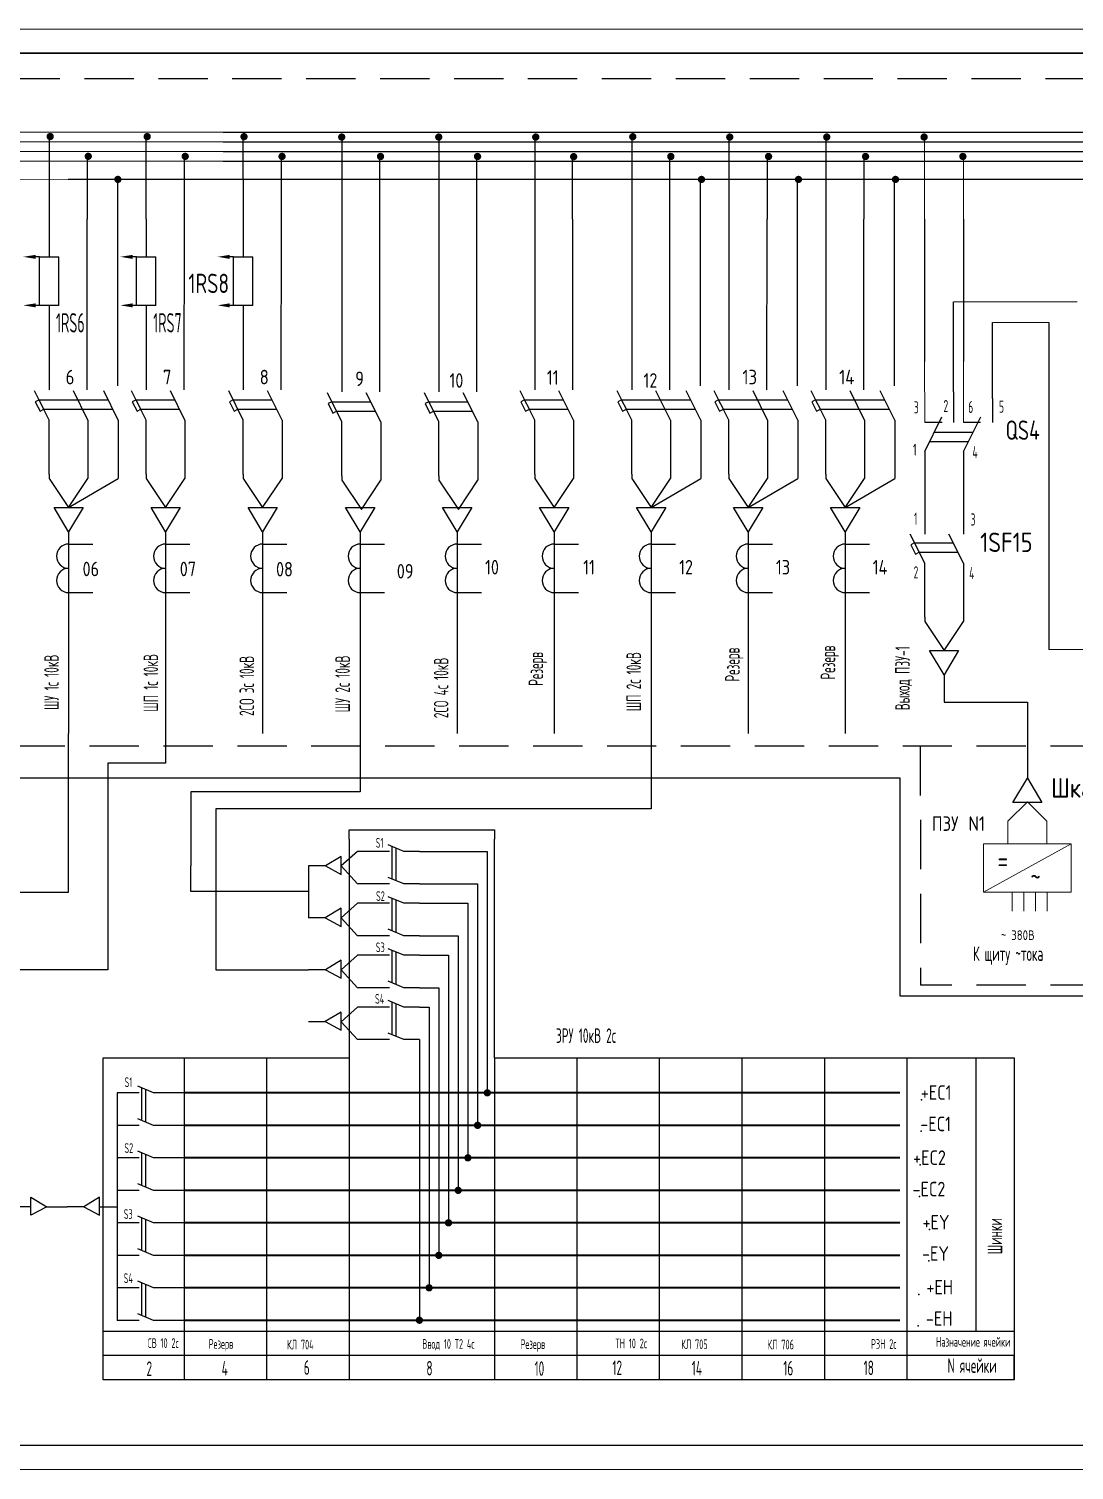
# Model space of a CAD drawing. Header units: millimetres. Extents: x 517 to 2197, y 113 to 478.
# Drawn here: x 739.1 to 954.6, y 180.8 to 477.9 of the extents above; entities that cross this region are included whole.
import ezdxf
from ezdxf.enums import TextEntityAlignment as Align

# ---------------------------------------------------------------- set-up
doc = ezdxf.new("R2010")
doc.units = ezdxf.units.MM
doc.linetypes.add('DASHED', pattern=[19.05, 12.7, -6.35])
for name, color, linetype in [('1', 7, 'Continuous'), ('FORMAT', 7, 'Continuous'), ('WIRE', 7, 'Continuous'), ('Подписи', 7, 'Continuous'), ('Таблица', 7, 'Continuous'), ('Шинки', 1, 'Continuous')]:
    doc.layers.add(name, color=color, linetype=linetype)
doc.layers.add('Text', color=7, linetype='Continuous', lineweight=15)
doc.styles.add('eskd', font='eskdw.shx', dxfattribs={"height": 3})
doc.styles.add('eskdLoL', font='eskdw.shx', dxfattribs={"width": 0.7, "height": 2.5})
doc.styles.add('STYLE2', font='txt.shx', dxfattribs={"width": 0.8})

# ---------------------------------------------------------------- blocks, each defined once
blk = doc.blocks.new('point')
at = {"const_width": 0.75}
blk.add_lwpolyline([(-0.375, 0, 1), (0.375, 0, 1)], format="xyb", close=True, dxfattribs=at)
blk = doc.blocks.new('mar')
blk.add_point((0, 0))
at = {"style": 'eskd'}
blk.add_attdef('MAR', (2, 1), '', height=3, dxfattribs=at)

msp = doc.modelspace()

# ---------------------------------------------------------------- linework, layer by layer
at = {"color": 7, "linetype": 'DASHED', "ltscale": 0.8}
for p, q in [((1126.47, 467.61), (620.6, 467.61)), ((975.12, 330.07), (620.6, 330.07)), ((922.87, 330.07), (922.9, 280.78)), ((975.12, 280.78), (922.9, 280.78))]:
    msp.add_line(p, q, dxfattribs=at)
at = {"color": 7, "linetype": 'Continuous', "lineweight": 15}
for p, q in [((779.17, 456.62), (634.58, 456.73)), ((779.17, 454.62), (634.58, 454.74)), ((779.17, 452.62), (634.58, 452.73)), ((779.17, 450.62), (634.58, 450.74)), ((779.31, 446.89), (634.58, 447))]:
    msp.add_line(p, q, dxfattribs=at)
at = {"color": 7, "lineweight": 15, "ltscale": 0.2}
for p, q in [((923.76, 438.69), (923.76, 455.62)), ((931.78, 438.69), (931.78, 451.62)), ((929.73, 421.66), (955.22, 421.66)), ((937.78, 417.41), (949.38, 417.41)), ((923.78, 396.78), (923.77, 409.33)), ((931.78, 396.78), (931.78, 409.33)), ((949.38, 349.98), (990.53, 349.98))]:
    msp.add_line(p, q, dxfattribs=at)
at = {"color": 0}
for p, q in [((811.47, 438.69), (811.47, 451.74)), ((831.47, 438.69), (831.47, 451.74)), ((871.22, 438.69), (871.22, 451.8)), ((751.15, 438.69), (751.16, 451.38)), ((771.15, 438.69), (771.16, 451.38)), ((791.17, 438.69), (791.18, 451.38)), ((851.2, 438.69), (851.2, 451.33)), ((891.35, 438.69), (891.37, 451.36)), ((911.27, 438.69), (911.27, 451.38)), ((751.11, 403.5), (751.13, 438.69)), ((771.11, 403.5), (771.14, 438.69)), ((791.12, 403.5), (791.15, 438.69)), ((811.47, 403.12), (811.47, 438.69)), ((831.47, 403.12), (831.47, 438.69)), ((851.22, 403.5), (851.21, 438.69)), ((871.22, 403.5), (871.22, 438.69)), ((891.22, 403.5), (891.29, 438.69)), ((911.22, 403.5), (911.25, 438.69)), ((741.27, 430.93), (739.64, 430.93)), ((741.27, 420.93), (741.27, 430.93)), ((741.27, 430.93), (745.27, 430.93)), ((745.27, 420.93), (745.27, 430.93)), ((761.27, 430.93), (759.64, 430.93)), ((761.27, 420.93), (761.27, 430.93)), ((761.27, 430.93), (765.27, 430.93)), ((765.27, 420.93), (765.27, 430.93)), ((781.28, 430.93), (779.66, 430.93)), ((781.28, 420.93), (781.28, 430.93)), ((781.28, 430.93), (785.28, 430.93)), ((785.28, 420.93), (785.28, 430.93)), ((741.27, 420.93), (739.66, 420.93)), ((745.27, 420.93), (741.27, 420.93)), ((761.27, 420.93), (759.66, 420.93)), ((765.27, 420.93), (761.27, 420.93)), ((781.28, 420.93), (779.67, 420.93)), ((785.28, 420.93), (781.28, 420.93)), ((743.27, 397.27), (740.27, 403.27)), ((741.18, 401.45), (740.41, 401.06)), ((742.16, 399.49), (741.18, 401.45)), ((741.18, 401.45), (749.18, 401.45)), ((741.18, 401.45), (755.43, 401.45)), ((751.27, 397.27), (748.27, 403.27)), ((757.52, 397.27), (754.52, 403.27)), ((763.27, 397.27), (760.27, 403.27)), ((761.18, 401.45), (760.41, 401.06)), ((762.16, 399.49), (761.18, 401.45)), ((761.18, 401.45), (769.18, 401.45)), ((771.27, 397.27), (768.27, 403.27)), ((783.28, 397.27), (780.28, 403.27)), ((781.19, 401.45), (780.42, 401.06)), ((782.17, 399.49), (781.19, 401.45)), ((781.19, 401.45), (789.19, 401.45)), ((791.28, 397.27), (788.28, 403.27)), ((803.63, 396.89), (800.63, 402.89)), ((811.63, 396.89), (808.63, 402.89)), ((823.63, 396.89), (820.63, 402.89)), ((831.63, 396.89), (828.63, 402.89)), ((843.38, 397.27), (840.38, 403.27)), ((841.29, 401.45), (840.52, 401.06)), ((842.27, 399.49), (841.29, 401.45)), ((841.29, 401.45), (849.29, 401.45)), ((851.38, 397.27), (848.38, 403.27)), ((863.38, 397.27), (860.38, 403.27)), ((861.29, 401.45), (860.52, 401.06)), ((862.27, 399.49), (861.29, 401.45)), ((861.29, 401.45), (875.54, 401.45)), ((871.38, 397.27), (868.38, 403.27)), ((877.63, 397.27), (874.63, 403.27)), ((883.38, 397.27), (880.38, 403.27)), ((881.29, 401.45), (880.52, 401.06)), ((882.27, 399.49), (881.29, 401.45)), ((881.29, 401.45), (895.54, 401.45)), ((891.38, 397.27), (888.38, 403.27)), ((897.63, 397.27), (894.63, 403.27)), ((903.38, 397.27), (900.38, 403.27)), ((901.29, 401.45), (900.52, 401.06)), ((902.27, 399.49), (901.29, 401.45)), ((901.29, 401.45), (909.29, 401.45)), ((901.29, 401.45), (915.54, 401.45)), ((911.38, 397.27), (908.38, 403.27)), ((917.63, 397.27), (914.63, 403.27)), ((740.41, 401.06), (741.39, 399.11)), ((741.39, 399.11), (742.16, 399.49)), ((742.16, 399.49), (750.16, 399.49)), ((742.16, 399.49), (756.41, 399.49)), ((760.41, 401.06), (761.39, 399.11)), ((761.39, 399.11), (762.16, 399.49)), ((762.16, 399.49), (770.16, 399.49)), ((780.42, 401.06), (781.4, 399.11)), ((781.4, 399.11), (782.17, 399.49)), ((782.17, 399.49), (790.17, 399.49)), ((801.54, 401.07), (800.77, 400.69)), ((800.77, 400.69), (801.75, 398.73)), ((802.52, 399.11), (801.54, 401.07)), ((801.54, 401.07), (809.54, 401.07)), ((801.75, 398.73), (802.52, 399.11)), ((802.52, 399.11), (810.52, 399.11)), ((821.54, 401.07), (820.77, 400.69)), ((820.77, 400.69), (821.75, 398.73)), ((822.52, 399.11), (821.54, 401.07)), ((821.54, 401.07), (829.54, 401.07)), ((821.75, 398.73), (822.52, 399.11)), ((822.52, 399.11), (830.52, 399.11)), ((840.52, 401.06), (841.5, 399.11)), ((841.5, 399.11), (842.27, 399.49)), ((842.27, 399.49), (850.27, 399.49)), ((860.52, 401.06), (861.5, 399.11)), ((861.5, 399.11), (862.27, 399.49)), ((862.27, 399.49), (876.52, 399.49)), ((880.52, 401.06), (881.5, 399.11)), ((881.5, 399.11), (882.27, 399.49)), ((882.27, 399.49), (896.52, 399.49)), ((900.52, 401.06), (901.5, 399.11)), ((901.5, 399.11), (902.27, 399.49)), ((902.27, 399.49), (910.27, 399.49)), ((902.27, 399.49), (916.52, 399.49)), ((743.27, 386.13), (743.27, 397.27)), ((751.27, 397.27), (751.27, 389.77)), ((757.52, 397.27), (757.52, 389.77)), ((763.27, 386.13), (763.27, 397.27)), ((771.27, 397.27), (771.27, 389.77)), ((783.28, 386.13), (783.28, 397.27)), ((791.28, 397.27), (791.28, 389.77)), ((803.63, 385.75), (803.63, 396.89)), ((811.63, 396.89), (811.63, 389.4)), ((823.63, 385.75), (823.63, 396.89)), ((831.63, 396.89), (831.63, 389.4)), ((843.38, 386.13), (843.38, 397.27)), ((851.38, 397.27), (851.38, 389.77)), ((863.38, 386.13), (863.38, 397.27)), ((871.38, 397.27), (871.38, 389.77)), ((877.63, 397.27), (877.63, 389.77)), ((883.38, 386.13), (883.38, 397.27)), ((891.38, 397.27), (891.38, 389.77)), ((897.63, 397.27), (897.63, 389.77)), ((903.38, 386.13), (903.38, 397.27)), ((911.38, 397.27), (911.38, 389.77)), ((917.63, 397.27), (917.63, 385.24)), ((751.27, 389.77), (751.27, 385.24)), ((757.52, 389.77), (757.52, 385.24)), ((771.27, 389.77), (771.27, 385.24)), ((791.28, 389.77), (791.28, 385.24)), ((811.63, 389.4), (811.63, 384.86)), ((831.63, 389.4), (831.63, 384.86)), ((851.38, 389.77), (851.38, 385.24)), ((871.38, 389.77), (871.38, 385.24)), ((877.63, 389.77), (877.63, 385.24)), ((891.38, 389.77), (891.38, 385.24)), ((897.63, 389.77), (897.63, 385.24)), ((911.38, 389.77), (911.38, 385.24)), ((743.27, 386.13), (743.27, 385.24)), ((763.27, 386.13), (763.27, 385.24)), ((783.28, 386.13), (783.28, 385.24)), ((803.63, 385.75), (803.63, 384.86)), ((823.63, 385.75), (823.63, 384.86)), ((843.38, 386.13), (843.38, 385.24)), ((863.38, 386.13), (863.38, 385.24)), ((883.38, 386.13), (883.38, 385.24)), ((903.38, 386.13), (903.38, 385.24)), ((923.78, 356.65), (923.78, 367.78)), ((931.78, 367.78), (931.78, 360.29)), ((931.78, 360.29), (931.78, 355.76)), ((923.78, 356.65), (923.78, 355.76)), ((923.78, 355.76), (927.78, 349.76)), ((927.78, 349.76), (931.78, 355.76)), ((924.78, 349.76), (930.78, 349.76)), ((927.78, 344.76), (924.78, 349.76)), ((930.78, 349.76), (927.78, 344.76)), ((941.95, 318.43), (944.95, 323.43)), ((944.95, 323.43), (947.95, 318.43)), ((947.95, 318.43), (941.95, 318.43))]:
    msp.add_line(p, q, dxfattribs=at)
for p, q in [((1093.81, 446.9), (747.16, 446.89)), ((757.44, 438.69), (757.44, 447.01)), ((877.55, 438.69), (877.55, 447.01)), ((897.55, 438.69), (897.55, 447.01)), ((917.55, 438.69), (917.55, 447.01)), ((757.44, 404.32), (757.44, 438.69)), ((877.55, 404.32), (877.55, 438.69)), ((897.55, 404.32), (897.55, 438.69)), ((917.55, 404.32), (917.55, 438.69)), ((923.76, 438.69), (923.76, 409.33)), ((931.78, 438.69), (931.78, 409.33)), ((747.27, 355.1), (747.27, 332.69)), ((767.27, 355.1), (767.27, 332.69)), ((787.28, 355.1), (787.28, 332.69)), ((807.38, 355.1), (807.38, 332.69)), ((827.38, 355.1), (827.38, 332.69)), ((847.38, 355.1), (847.38, 332.69)), ((867.38, 355.1), (867.38, 332.69)), ((887.38, 355.1), (887.38, 332.69)), ((907.38, 355.1), (907.38, 332.69)), ((927.78, 344.76), (927.78, 339.12)), ((927.78, 339.12), (944.95, 339.12)), ((944.95, 339.12), (944.95, 330.62)), ((747.27, 299.93), (747.27, 332.69)), ((767.27, 332.69), (767.27, 326.56)), ((807.38, 332.69), (807.38, 320.66)), ((867.38, 332.69), (867.38, 317.1)), ((944.95, 330.62), (944.95, 323.43)), ((767.27, 326.56), (755.34, 326.56)), ((755.34, 326.56), (755.34, 283.95)), ((727.27, 323.55), (918.68, 323.55)), ((918.68, 323.55), (918.68, 278.6)), ((807.38, 320.66), (772.49, 320.66)), ((772.49, 320.66), (772.49, 305.35)), ((940.95, 314.6), (944.95, 318.55)), ((944.95, 318.55), (948.95, 314.6)), ((867.38, 317.1), (777.61, 317.1)), ((777.61, 317.1), (777.61, 294.65)), ((805.09, 310.89), (805.09, 312.83)), ((805.09, 312.83), (835.09, 312.83)), ((835.09, 312.83), (835.09, 310.89)), ((805.09, 310.89), (805.09, 303.86)), ((835.09, 303.86), (835.09, 310.89)), ((806.83, 308.35), (803.49, 305.35)), ((819.6, 308.35), (833.6, 308.35)), ((833.6, 308.35), (833.6, 258.58)), ((772.49, 300.08), (772.49, 305.35)), ((800.21, 305.35), (796.74, 305.35)), ((796.74, 305.35), (796.74, 294.65)), ((803.49, 305.35), (806.83, 301.65)), ((805.09, 303.86), (805.09, 265.79)), ((835.09, 265.79), (835.09, 303.86)), ((819.6, 301.65), (831.6, 301.65)), ((831.6, 301.65), (831.6, 251.88)), ((645.26, 299.93), (747.27, 299.93)), ((796.74, 300.08), (772.49, 300.08)), ((806.83, 297.65), (803.49, 294.65)), ((819.6, 297.65), (829.6, 297.65)), ((829.6, 297.65), (829.6, 245.18)), ((777.61, 294.65), (777.61, 283.95)), ((800.19, 294.65), (796.74, 294.65)), ((803.49, 294.65), (806.83, 290.95)), ((819.6, 290.95), (827.6, 290.95)), ((827.6, 290.95), (827.6, 238.48)), ((806.83, 286.95), (803.49, 283.95)), ((819.6, 286.95), (825.6, 286.95)), ((825.6, 286.95), (825.6, 231.78)), ((755.34, 283.95), (645.27, 283.95)), ((777.61, 283.95), (796.74, 283.95)), ((800.22, 283.95), (796.74, 283.95)), ((803.49, 283.95), (806.83, 280.25)), ((819.6, 280.25), (823.6, 280.25)), ((823.6, 280.25), (823.6, 225.08)), ((918.68, 278.6), (972.17, 278.6)), ((806.83, 276.25), (803.49, 273.25)), ((819.6, 276.25), (820.6, 276.25)), ((820.6, 276.25), (821.6, 276.25)), ((821.6, 276.25), (821.6, 218.38)), ((800.2, 273.25), (796.74, 273.25)), ((803.49, 273.25), (806.83, 269.55)), ((819.6, 269.55), (819.6, 211.7)), ((754.37, 199.41), (754.37, 265.79)), ((754.37, 265.79), (805.09, 265.79)), ((771.09, 265.79), (771.09, 199.41)), ((788.09, 265.79), (788.09, 199.41)), ((805.09, 265.79), (805.09, 199.41)), ((835.09, 265.79), (835.09, 199.41)), ((835.09, 265.79), (852.09, 265.79)), ((852.09, 265.79), (873.09, 265.79)), ((852.09, 265.79), (852.09, 199.41)), ((856.09, 265.79), (886.09, 265.79)), ((869.09, 199.41), (869.09, 265.79)), ((886.09, 265.79), (942.21, 265.79)), ((886.09, 265.79), (886.09, 199.41)), ((903.09, 265.79), (903.09, 199.41)), ((920.09, 265.79), (920.09, 199.41)), ((934.34, 265.79), (934.34, 209.41)), ((942.21, 265.79), (942.21, 199.41)), ((757.29, 258.58), (757.29, 211.68)), ((739.51, 235.09), (735.62, 235.11)), ((742.81, 235.1), (746.95, 235.08)), ((750.41, 235.08), (746.95, 235.08)), ((753.68, 235.08), (757.29, 235.08)), ((942.21, 209.41), (754.37, 209.41)), ((942.21, 204.41), (754.37, 204.41)), ((942.21, 202.41), (942.21, 204.41)), ((942.21, 199.41), (942.21, 202.41)), ((942.21, 199.41), (754.37, 199.41))]:
    msp.add_line(p, q)
at = {"color": 0, "ltscale": 0.8}
for p, q in [((843.38, 430.93), (843.38, 403.5)), ((863.38, 430.93), (863.38, 403.5)), ((883.38, 430.93), (883.38, 403.5)), ((903.38, 430.93), (903.38, 403.5)), ((803.63, 430.55), (803.63, 403.12)), ((823.63, 430.55), (823.63, 403.12)), ((743.27, 420.93), (743.27, 403.5)), ((763.27, 420.93), (763.27, 403.5)), ((783.28, 420.93), (783.28, 403.5))]:
    msp.add_line(p, q, dxfattribs=at)
at = {"color": 7}
for p, q in [((929.73, 403.1), (929.73, 421.66)), ((949.38, 417.41), (949.38, 349.98)), ((743.27, 385.24), (747.27, 379.24)), ((747.27, 379.24), (751.27, 385.24)), ((747.27, 379.24), (757.52, 385.24)), ((763.27, 385.24), (767.27, 379.24)), ((767.27, 379.24), (771.27, 385.24)), ((783.28, 385.24), (787.28, 379.24)), ((787.28, 379.24), (791.28, 385.24)), ((803.63, 384.86), (807.63, 378.86)), ((807.63, 378.86), (811.63, 384.86)), ((823.63, 384.86), (827.63, 378.86)), ((827.63, 378.86), (831.63, 384.86)), ((843.38, 385.24), (847.38, 379.24)), ((847.38, 379.24), (851.38, 385.24)), ((863.38, 385.24), (867.38, 379.24)), ((867.38, 379.24), (871.38, 385.24)), ((867.38, 379.24), (877.63, 385.24)), ((883.38, 385.24), (887.38, 379.24)), ((887.38, 379.24), (891.38, 385.24)), ((887.38, 379.24), (897.63, 385.24)), ((903.38, 385.24), (907.38, 379.24)), ((907.38, 379.24), (911.38, 385.24)), ((907.38, 379.24), (917.63, 385.24)), ((744.27, 379.24), (750.27, 379.24)), ((747.27, 374.24), (744.27, 379.24)), ((750.27, 379.24), (747.27, 374.24)), ((764.27, 379.24), (770.27, 379.24)), ((767.27, 374.24), (764.27, 379.24)), ((770.27, 379.24), (767.27, 374.24)), ((784.28, 379.24), (790.28, 379.24)), ((787.28, 374.24), (784.28, 379.24)), ((790.28, 379.24), (787.28, 374.24)), ((804.38, 379.24), (810.38, 379.24)), ((807.38, 374.24), (804.38, 379.24)), ((810.38, 379.24), (807.38, 374.24)), ((824.38, 379.24), (830.38, 379.24)), ((827.38, 374.24), (824.38, 379.24)), ((830.38, 379.24), (827.38, 374.24)), ((844.38, 379.24), (850.38, 379.24)), ((847.38, 374.24), (844.38, 379.24)), ((850.38, 379.24), (847.38, 374.24)), ((864.38, 379.24), (870.38, 379.24)), ((867.38, 374.24), (864.38, 379.24)), ((870.38, 379.24), (867.38, 374.24)), ((884.38, 379.24), (890.38, 379.24)), ((887.38, 374.24), (884.38, 379.24)), ((890.38, 379.24), (887.38, 374.24)), ((904.38, 379.24), (910.38, 379.24)), ((907.38, 374.24), (904.38, 379.24)), ((910.38, 379.24), (907.38, 374.24)), ((747.27, 374.24), (747.27, 355.1)), ((767.27, 374.24), (767.27, 355.1)), ((787.28, 374.24), (787.28, 355.1)), ((807.38, 374.24), (807.38, 355.1)), ((827.38, 374.24), (827.38, 355.1)), ((847.38, 374.24), (847.38, 355.1)), ((867.38, 374.24), (867.38, 355.1)), ((887.38, 374.24), (887.38, 355.1)), ((907.38, 374.24), (907.38, 355.1)), ((803.5, 307.33), (800.21, 305.35)), ((803.5, 303.6), (803.5, 307.33)), ((800.21, 305.35), (803.5, 303.6)), ((803.47, 296.63), (800.18, 294.66)), ((800.18, 294.66), (803.47, 292.9)), ((803.47, 292.9), (803.47, 296.63)), ((803.5, 285.93), (800.21, 283.96)), ((803.5, 282.2), (803.5, 285.93)), ((800.21, 283.96), (803.5, 282.2)), ((803.47, 275.24), (800.18, 273.26)), ((803.47, 271.5), (803.47, 275.24)), ((800.18, 273.26), (803.47, 271.5)), ((739.51, 237.07), (742.81, 235.1)), ((739.51, 233.34), (739.51, 237.07)), ((742.81, 235.1), (739.51, 233.34)), ((753.68, 237.07), (750.39, 235.1)), ((750.39, 235.1), (753.68, 233.34)), ((753.68, 233.34), (753.68, 237.07))]:
    msp.add_line(p, q, dxfattribs=at)
at = {"color": 7, "ltscale": 0.8}
msp.add_line((937.78, 406.89), (937.78, 417.41), dxfattribs=at)
at = {"lineweight": 25}
for p, q in [((816.36, 308.35), (813.18, 309.7)), ((813.91, 309.39), (813.91, 302.69)), ((814.71, 309.05), (814.71, 302.35)), ((813.42, 308.35), (806.83, 308.35)), ((819.6, 308.35), (816.36, 308.35)), ((813.42, 301.65), (806.83, 301.65)), ((816.36, 301.65), (813.18, 303)), ((819.6, 301.65), (816.36, 301.65)), ((813.42, 297.65), (806.83, 297.65)), ((816.36, 297.65), (813.18, 299)), ((813.91, 298.69), (813.91, 291.99)), ((814.71, 298.35), (814.71, 291.65)), ((819.6, 297.65), (816.36, 297.65)), ((816.36, 290.95), (813.18, 292.3)), ((813.42, 290.95), (806.83, 290.95)), ((816.36, 286.95), (813.18, 288.3)), ((819.6, 290.95), (816.36, 290.95)), ((813.42, 286.95), (806.83, 286.95)), ((813.91, 287.99), (813.91, 281.29)), ((814.71, 287.65), (814.71, 280.95)), ((819.6, 286.95), (816.36, 286.95)), ((813.42, 280.25), (806.83, 280.25)), ((816.36, 280.25), (813.18, 281.6)), ((819.6, 280.25), (816.36, 280.25)), ((816.36, 276.25), (813.18, 277.6)), ((813.91, 277.29), (813.91, 270.59)), ((814.71, 276.95), (814.71, 270.25)), ((813.42, 276.25), (806.83, 276.25)), ((819.6, 276.25), (816.36, 276.25)), ((816.36, 269.55), (813.18, 270.9)), ((813.42, 269.55), (806.83, 269.55)), ((819.6, 269.55), (816.36, 269.55)), ((761.82, 258.58), (757.29, 258.58)), ((764.76, 258.58), (761.58, 259.93)), ((762.31, 259.63), (762.31, 252.93)), ((763.11, 259.28), (763.11, 252.58)), ((771.09, 258.58), (764.76, 258.58)), ((764.76, 251.88), (761.58, 253.23)), ((761.82, 251.88), (757.29, 251.88)), ((771.09, 251.88), (764.76, 251.88)), ((761.82, 245.18), (757.29, 245.18)), ((764.76, 245.18), (761.58, 246.53)), ((762.31, 246.23), (762.31, 239.53)), ((763.11, 245.88), (763.11, 239.18)), ((771.09, 245.18), (764.76, 245.18)), ((761.82, 238.48), (757.29, 238.48)), ((764.76, 238.48), (761.58, 239.83)), ((771.09, 238.48), (764.76, 238.48)), ((761.82, 231.78), (757.29, 231.78)), ((764.76, 231.78), (761.58, 233.13)), ((762.31, 232.83), (762.31, 226.13)), ((763.11, 232.48), (763.11, 225.78)), ((771.09, 231.78), (764.76, 231.78)), ((764.76, 225.08), (761.58, 226.43)), ((761.82, 225.08), (757.29, 225.08)), ((771.09, 225.08), (764.76, 225.08)), ((761.82, 218.38), (757.29, 218.38)), ((764.76, 218.38), (761.58, 219.73)), ((762.31, 219.43), (762.31, 212.73)), ((763.11, 219.08), (763.11, 212.38)), ((771.09, 218.38), (764.76, 218.38)), ((761.82, 211.68), (757.29, 211.68)), ((764.76, 211.68), (761.58, 213.03)), ((771.09, 211.68), (764.76, 211.68))]:
    msp.add_line(p, q, dxfattribs=at)
at = {"color": 7, "linetype": 'Continuous', "lineweight": 15, "ltscale": 0.2}
msp.add_line((953.97, 309.89), (935.92, 299.92), dxfattribs=at)
at = {"lineweight": 35}
for p, q in [((918.64, 258.58), (771.09, 258.58)), ((918.64, 251.88), (771.09, 251.88)), ((918.64, 245.18), (771.09, 245.18)), ((918.64, 238.48), (771.09, 238.48)), ((918.64, 231.78), (771.09, 231.78)), ((918.64, 225.08), (771.09, 225.08)), ((918.64, 218.38), (771.09, 218.38)), ((771.09, 211.7), (918.64, 211.7))]:
    msp.add_line(p, q, dxfattribs=at)
at = {"color": 0}
for points in [[(740.46, 431.34), (740.46, 430.51), (737.96, 430.93)], [(760.46, 431.34), (760.46, 430.51), (757.96, 430.93)], [(780.48, 431.34), (780.48, 430.51), (777.98, 430.93)], [(740.46, 421.34), (740.46, 420.51), (737.96, 420.93)], [(760.46, 421.34), (760.46, 420.51), (757.96, 420.93)], [(780.48, 421.34), (780.48, 420.51), (777.98, 420.93)]]:
    msp.add_solid(points, dxfattribs=at)
at = {"layer": '1', "color": 7}
for p, q in [((937.78, 401.74), (937.78, 406.89)), ((929.73, 403.1), (929.73, 396.75)), ((937.78, 401.74), (937.78, 396.78)), ((923.78, 390.78), (927.34, 397.91)), ((927.36, 396.78), (923.78, 396.78)), ((931.78, 390.78), (935.34, 397.91)), ((935.31, 396.78), (931.78, 396.78)), ((924.81, 392.85), (932.81, 392.85)), ((925.79, 394.81), (933.79, 394.81)), ((932.81, 392.85), (933.79, 394.81)), ((923.78, 390.78), (923.78, 373.78)), ((931.77, 390.78), (931.77, 373.78)), ((923.78, 367.78), (920.78, 373.78)), ((921.69, 371.97), (920.92, 371.58)), ((920.92, 371.58), (921.9, 369.63)), ((922.66, 370.01), (921.69, 371.97)), ((921.69, 371.97), (929.69, 371.97)), ((931.78, 367.78), (928.78, 373.78)), ((921.9, 369.63), (922.66, 370.01)), ((922.66, 370.01), (930.66, 370.01))]:
    msp.add_line(p, q, dxfattribs=at)
at = {"layer": '1', "color": 7, "linetype": 'ByBlock'}
for p, q in [((747.29, 371.71), (752.29, 371.71)), ((767.29, 371.71), (772.29, 371.71)), ((787.3, 371.71), (792.3, 371.71)), ((807.4, 371.71), (812.4, 371.71)), ((827.4, 371.71), (832.4, 371.71)), ((847.4, 371.71), (852.4, 371.71)), ((867.4, 371.71), (872.4, 371.71)), ((887.4, 371.71), (892.4, 371.71)), ((907.4, 371.71), (912.4, 371.71)), ((747.29, 361.71), (752.29, 361.71)), ((767.29, 361.71), (772.29, 361.71)), ((787.3, 361.71), (792.3, 361.71)), ((807.4, 361.71), (812.4, 361.71)), ((827.4, 361.71), (832.4, 361.71)), ((847.4, 361.71), (852.4, 361.71)), ((867.4, 361.71), (872.4, 361.71)), ((887.4, 361.71), (892.4, 361.71)), ((907.4, 361.71), (912.4, 361.71))]:
    msp.add_line(p, q, dxfattribs=at)
for centre in [(747.29, 369.21), (767.29, 369.21), (787.3, 369.21), (807.4, 369.21), (827.4, 369.21), (847.4, 369.21), (867.4, 369.21), (887.4, 369.21), (907.4, 369.21), (747.29, 364.21), (767.29, 364.21), (787.3, 364.21), (807.4, 364.21), (827.4, 364.21), (847.4, 364.21), (867.4, 364.21), (887.4, 364.21), (907.4, 364.21)]:
    msp.add_arc(centre, 2.5, 90, 270, dxfattribs=at)
at = {"layer": 'FORMAT', "color": 7}
for p, q in [((516.77, 477.93), (2196.77, 477.81)), ((2196.77, 180.79), (516.77, 180.93))]:
    msp.add_line(p, q, dxfattribs=at)
at = {"layer": 'FORMAT', "color": 0, "lineweight": 30}
for p, q in [((537.27, 472.93), (2191.77, 472.81)), ((2191.77, 185.81), (537.27, 185.93))]:
    msp.add_line(p, q, dxfattribs=at)
at = {"layer": 'Text', "color": 7, "linetype": 'Continuous', "lineweight": 15, "ltscale": 0.8}
for p, q in [((940.95, 309.92), (940.95, 314.6)), ((948.95, 309.92), (948.95, 314.6)), ((941.79, 296.03), (941.79, 299.92)), ((944.21, 296.03), (944.21, 299.92)), ((946.63, 296.03), (946.63, 299.92)), ((949.05, 296.03), (949.05, 299.92))]:
    msp.add_line(p, q, dxfattribs=at)
at = {"layer": 'Text', "color": 7, "ltscale": 0.8}
for p, q in [((935.92, 309.92), (935.92, 299.92)), ((935.92, 309.92), (953.97, 309.92)), ((953.97, 309.92), (953.97, 299.92)), ((935.92, 299.92), (944.95, 299.92)), ((953.97, 299.92), (944.95, 299.92))]:
    msp.add_line(p, q, dxfattribs=at)
at = {"layer": 'Таблица', "color": 0}
for p, q in [((743.26, 455.36), (743.26, 438.69)), ((763.22, 455.37), (763.23, 438.69)), ((783.23, 455.37), (783.25, 438.69)), ((803.63, 455.46), (803.63, 438.69)), ((823.63, 455.46), (823.63, 438.69)), ((843.38, 455.74), (843.38, 438.69)), ((863.38, 455.82), (863.38, 438.69)), ((883.38, 455.74), (883.38, 438.69)), ((903.37, 455.36), (903.37, 438.69)), ((743.27, 438.69), (743.27, 430.93)), ((763.26, 438.69), (763.27, 430.93)), ((783.27, 438.69), (783.28, 430.93)), ((803.63, 438.69), (803.63, 430.55)), ((823.63, 438.69), (823.63, 430.55)), ((843.38, 438.69), (843.38, 430.93)), ((863.38, 438.69), (863.38, 430.93)), ((883.38, 438.69), (883.38, 430.93)), ((903.38, 438.69), (903.38, 430.93))]:
    msp.add_line(p, q, dxfattribs=at)
at = {"layer": 'Шинки', "color": 7}
for p, q in [((779.17, 456.62), (785.17, 456.62)), ((785.17, 456.62), (917.59, 456.62)), ((917.59, 456.62), (1043.59, 456.62)), ((779.17, 454.62), (785.17, 454.62)), ((779.17, 452.62), (793.17, 452.62)), ((785.17, 454.62), (917.59, 454.62)), ((793.17, 452.62), (917.59, 452.62)), ((917.59, 454.62), (1043.59, 454.62)), ((917.59, 452.62), (1051.59, 452.62)), ((779.17, 450.62), (793.17, 450.62)), ((793.17, 450.62), (917.59, 450.62)), ((917.59, 450.62), (1051.59, 450.62))]:
    msp.add_line(p, q, dxfattribs=at)

# ---------------------------------------------------------------- block references
at = {"color": 7, "xscale": -1}
for p in [(833.6, 258.58), (831.6, 251.88), (829.6, 245.18), (827.6, 238.48), (825.6, 231.78), (823.6, 225.08), (821.6, 218.38), (819.6, 211.7)]:
    msp.add_blockref('point', p, dxfattribs=at)
ref = msp.add_blockref('mar', (923.12, 257.14), dxfattribs=dict(xscale=-1))
ref.add_attrib('MAR', '+EC1', (922.98, 257.14), dxfattribs={"height": 3, "style": 'eskd'})
ref = msp.add_blockref('mar', (923.02, 250.67), dxfattribs=dict(xscale=-1))
ref.add_attrib('MAR', '-EC1', (922.87, 250.67), dxfattribs={"height": 3, "style": 'eskd'})
ref = msp.add_blockref('mar', (922.81, 243.71), dxfattribs=dict(xscale=-1))
ref.add_attrib('MAR', '+EC2', (921.38, 243.71), dxfattribs={"height": 3, "style": 'eskd'})
ref = msp.add_blockref('mar', (922.7, 237.24), dxfattribs=dict(xscale=-1))
ref.add_attrib('MAR', '-EC2', (921.27, 237.24), dxfattribs={"height": 3, "style": 'eskd'})
ref = msp.add_blockref('mar', (924.76, 230.41), dxfattribs=dict(xscale=-1))
ref.add_attrib('MAR', '+EY', (923.34, 230.41), dxfattribs={"height": 3, "style": 'eskd'})
ref = msp.add_blockref('mar', (924.66, 223.94), dxfattribs=dict(xscale=-1))
ref.add_attrib('MAR', '-EY', (923.23, 223.94), dxfattribs={"height": 3, "style": 'eskd'})
ref = msp.add_blockref('mar', (922.57, 217.02), dxfattribs=dict(xscale=-1))
ref.add_attrib('MAR', '+EH', (924.14, 217.02), dxfattribs={"height": 3, "style": 'eskd'})
ref = msp.add_blockref('mar', (922.46, 210.55), dxfattribs=dict(xscale=-1))
ref.add_attrib('MAR', '-EH', (924.03, 210.55), dxfattribs={"height": 3, "style": 'eskd'})
at = {"layer": 'WIRE', "color": 7}
for p in [(743.48, 455.73), (763.48, 455.72), (783.44, 455.7), (803.59, 455.62), (823.59, 455.62), (843.59, 455.62), (863.59, 455.69), (883.59, 455.62), (903.59, 455.62), (923.66, 455.62), (751.33, 451.66), (771.32, 451.64), (791.28, 451.63), (811.59, 451.62), (831.59, 451.62), (851.41, 451.58), (871.44, 451.62), (891.59, 451.62), (911.59, 451.62), (931.65, 451.62), (757.44, 446.89), (877.76, 446.89), (897.76, 446.89), (917.76, 446.89)]:
    msp.add_blockref('point', p, dxfattribs=at)

# ---------------------------------------------------------------- texts
at = {"color": 7, "linetype": 'Continuous', "lineweight": 15, "ltscale": 0.2, "char_height": 3, "rotation": 90, "style": 'eskdLoL'}
for s, insert, width, attachment_point in [('Резерв', (902.33, 343.79), 13.0469, 1), ('ШУ 1с 10кВ', (742.26, 337.5), 20.9859, 1), ('ШП 1с 10кВ', (762.74, 337.15), 20.9859, 1), ('2СО 3с 10кВ', (782.52, 336.27), 22.3967, 1), ('ШУ 2с 10кВ', (802.27, 337.01), 20.9859, 1), ('2СО 4с 10кВ', (822.59, 335.82), 23.5102, 1), ('Резерв', (842.1, 342.48), 13.0469, 1), ('ШП 2с 10кВ', (862.28, 337.24), 20.9859, 1), ('Резерв', (882.62, 343.36), 13.0469, 1), ('Выход ПЗУ-1', (917.7, 337.46), 20.9859, 1), ('\\pi11.519;Шинки', (939.76, 213.77), 32.8372, 7)]:
    msp.add_mtext(s, dxfattribs=dict(at, insert=insert, width=width, attachment_point=attachment_point))
at = {"color": 7, "insert": (949.85, 323.45), "char_height": 4, "attachment_point": 1, "style": 'STYLE2'}
msp.add_mtext('Шкаф N5', dxfattribs=at)
at = {"color": 7, "linetype": 'Continuous', "lineweight": 15, "ltscale": 0.2}
for s, insert, char_height, width, attachment_point, style in [('S1', (812.19, 311.12), 2, 6.3524, 3, 'eskdLoL'), ('\\pi2.7974;=', (935.99, 308.53), 4, 9.0234, 1, 'eskd'), ('~', (945.55, 305.04), 4, 9.0234, 1, 'eskd'), ('S2', (812.47, 300.14), 2, 6.3524, 3, 'eskdLoL'), ('\\pi2.156;~ 380B', (937.34, 292.09), 2, 15.6454, 1, 'eskd'), ('S3', (812.46, 289.58), 2, 6.3524, 3, 'eskdLoL'), ('\\pi9.9474;К щиту ~тока', (923.82, 288.77), 3, 44.9947, 1, 'eskdLoL'), ('S4', (812.35, 278.96), 2, 6.3524, 3, 'eskdLoL'), ('ЗРУ 10кВ 2с', (860.11, 271.87), 3, 22.7057, 3, 'eskdLoL'), ('S1', (760.41, 261.78), 2, 6.3524, 3, 'eskdLoL'), ('S2', (760.59, 248.2), 2, 6.3524, 3, 'eskdLoL'), ('S3', (760.49, 234.59), 2, 6.3524, 3, 'eskdLoL'), ('S4', (760.53, 221.37), 2, 6.3524, 3, 'eskdLoL'), ('Назначение ячейки', (941.46, 208.24), 2, 20.9244, 3, 'eskdLoL'), ('СВ 10 2с', (769.93, 207.99), 2, 14.4931, 3, 'eskdLoL'), ('\\pi2.44;Резерв', (773.71, 207.81), 2, 11.8133, 1, 'eskdLoL'), ('\\pi2.24;КЛ 704', (790.08, 207.67), 2, 11.8133, 1, 'eskdLoL'), ('Ввод 10 Т2 4с', (830.93, 207.81), 2, 19.1721, 3, 'eskdLoL'), ('\\pi2.44;Резерв', (838.01, 207.77), 2, 11.8133, 1, 'eskdLoL'), ('ТН 10 2c', (866.59, 207.92), 2, 11.8133, 3, 'eskdLoL'), ('\\pi2.2733;КЛ 705', (871.3, 207.74), 2, 11.8133, 1, 'eskdLoL'), ('\\pi2.3067;КЛ 706', (889.06, 207.68), 2, 11.8133, 1, 'eskdLoL'), ('РЗН 2с', (917.92, 207.8), 2, 11.8133, 3, 'eskdLoL'), ('2', (764.49, 203.22), 3, 6.3524, 3, 'eskdLoL'), ('4', (780.11, 203.28), 3, 6.3524, 3, 'eskdLoL'), ('6', (796.99, 203.45), 3, 6.3524, 3, 'eskdLoL'), ('8', (822.32, 203.31), 3, 6.3524, 3, 'eskdLoL'), ('10', (845.34, 203.24), 3, 6.3524, 3, 'eskdLoL'), ('12', (861.39, 203.39), 3, 6.3524, 3, 'eskdLoL'), ('14', (877.87, 203.32), 3, 6.3524, 3, 'eskdLoL'), ('16', (896.69, 203.32), 3, 6.3524, 3, 'eskdLoL'), ('18', (913.3, 203.39), 3, 6.3524, 3, 'eskdLoL'), ('N ячейки', (938.61, 203.85), 3, 16.512, 3, 'eskdLoL')]:
    msp.add_mtext(s, dxfattribs=dict(at, insert=insert, char_height=char_height, width=width, attachment_point=attachment_point, style=style))
at = {"layer": 'Подписи', "color": 7}
for s, height, style, width, p in [('1RS8', 4, 'STYLE2', 0.7, (776.17, 423.45)), ('1RS6', 4, 'STYLE2', 0.5, (747.63, 415.33)), ('1RS7', 4, 'STYLE2', 0.5, (767.64, 415.33)), ('3', 2.5, 'eskdLoL', 0.7, (922.05, 398.66)), ('2', 2.5, 'eskdLoL', 0.7, (928.14, 398.92)), ('6', 2.5, 'eskdLoL', 0.7, (933.27, 398.73)), ('5', 2.5, 'eskdLoL', 0.7, (939.62, 398.78)), ('QS4', 4, 'STYLE2', 0.7, (943.97, 393.2)), ('1', 2.5, 'eskdLoL', 0.7, (921.74, 389.91)), ('4', 2.5, 'eskdLoL', 0.7, (934.16, 389.45)), ('1', 2.5, 'eskdLoL', 0.7, (921.92, 375.7)), ('3', 2.5, 'eskdLoL', 0.7, (933.76, 375.53)), ('1SF15', 4, 'STYLE2', 0.8, (940.61, 370.07))]:
    msp.add_text(s, height=height, dxfattribs=dict(at, style=style, width=width)).set_placement(p, align=Align.CENTER)
at = {"layer": 'Подписи', "color": 0, "style": 'STYLE2', "width": 0.8}
for s, p in [('6', (747.58, 404.64)), ('7', (767.6, 404.64)), ('8', (787.61, 404.64)), ('13', (887.71, 404.64)), ('14', (907.71, 404.64))]:
    msp.add_text(s, height=3, dxfattribs=at).set_placement(p, align=Align.CENTER)
at = {"layer": 'Подписи', "style": 'eskdLoL'}
for s, p in [('9', (807.27, 404.29)), ('11', (847.09, 404.56)), ('10', (827.23, 403.94)), ('12', (867.23, 403.94))]:
    msp.add_text(s, height=3, dxfattribs=at).set_placement(p, align=Align.CENTER)
at = {"layer": 'Подписи', "color": 7, "style": 'eskdLoL'}
for s, p in [('06', (751.86, 365.08)), ('07', (771.87, 365.08)), ('08', (791.78, 365.03)), ('09', (816.66, 364.6)), ('10', (834.57, 365.44)), ('11', (854.57, 365.44)), ('12', (874.57, 365.44)), ('13', (894.57, 365.44)), ('14', (914.57, 365.44))]:
    msp.add_text(s, height=3, dxfattribs=at).set_placement(p, align=Align.CENTER)
at = {"layer": 'Подписи', "color": 7, "style": 'eskdLoL', "width": 0.7}
for s, p in [('2', (921.98, 363.9)), ('4', (933.49, 363.73))]:
    msp.add_text(s, height=2.5, dxfattribs=at).set_placement(p, align=Align.BOTTOM_CENTER)
at = {"layer": 'Подписи', "color": 0, "style": 'STYLE2', "width": 0.8}
msp.add_text('ПЗУ N1', height=3, rotation=360, dxfattribs=at).set_placement((925.25, 312.58))

doc.saveas('drawing.dxf')
